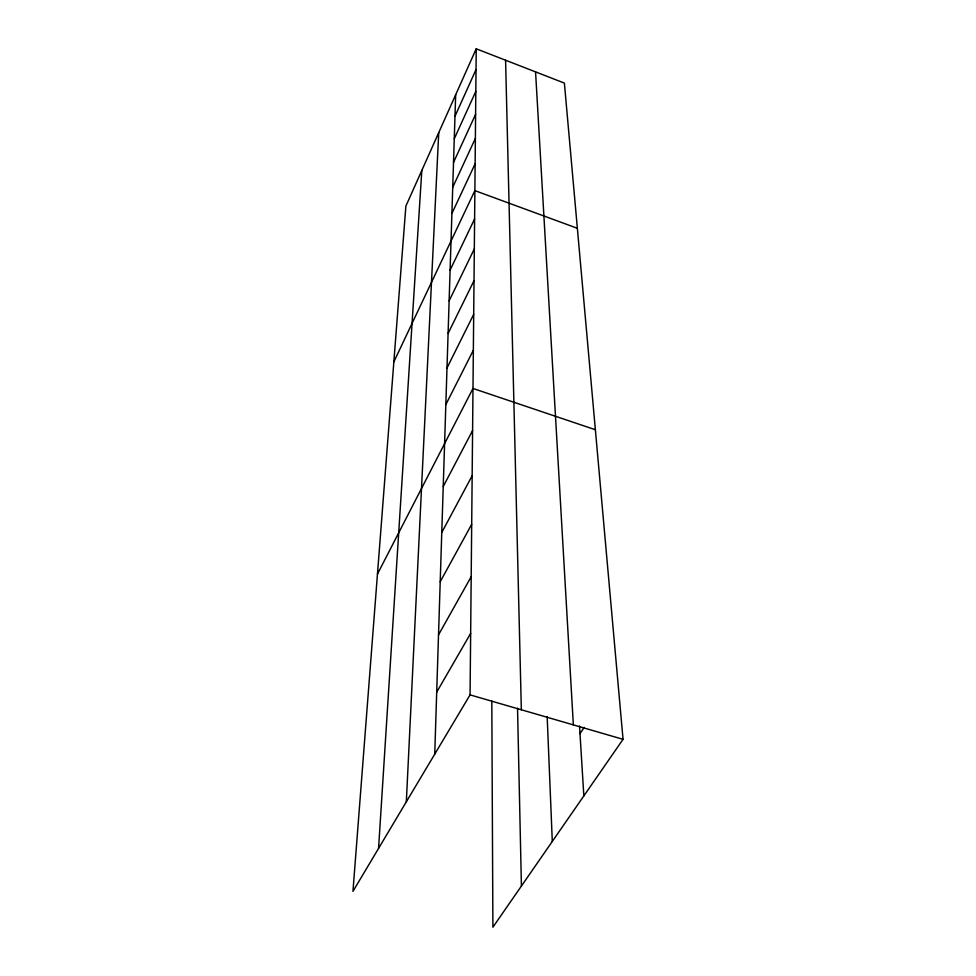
<?xml version="1.0" encoding="UTF-8"?>
<svg xmlns="http://www.w3.org/2000/svg" width="976" height="976" viewBox="0 0 976 976"><rect width="100%" height="100%" fill="white"/><g stroke="black" fill="none" stroke-linecap="round" stroke-linejoin="round"><path stroke-width="1.46" d="M476.227 48.8L405.882 206.095L352.958 891.356L470.066 694.875L476.227 48.8L564.384 83.094L623.042 739.32L492.904 927.2L491.806 701.122M434.735 754.155L455.67 94.77M406.333 801.808L438.736 132.638M378.566 848.4L421.815 170.471M454.987 116.254L476.032 69.577M454.267 138.787L475.824 91.39M453.523 162.443L475.605 114.314M452.73 187.307L475.373 138.421M451.9 213.476L475.129 163.822M393.84 361.913L474.873 190.625L577.353 228.286M450.095 270.145L474.604 218.941M449.119 300.901L474.312 248.904M448.094 333.45L474.019 280.661M446.996 367.964L473.689 314.37M445.825 404.625L473.348 350.238M377.456 574.095L472.982 388.46L595.36 429.733M443.226 486.548L472.579 430.575M441.774 532.493L472.152 475.739M440.2 581.806L471.689 524.319M438.517 634.876L471.188 576.718M436.699 692.155L470.652 633.387M579.988 733.635L584.16 727.388M470.066 694.875L623.042 739.32M579.524 726.059L583.843 795.916M535.556 71.882L573.351 724.887M547.17 716.567L552.294 841.458M505.58 60.219L521.343 709.784M517.536 708.186L521.416 886.049"/></g></svg>
